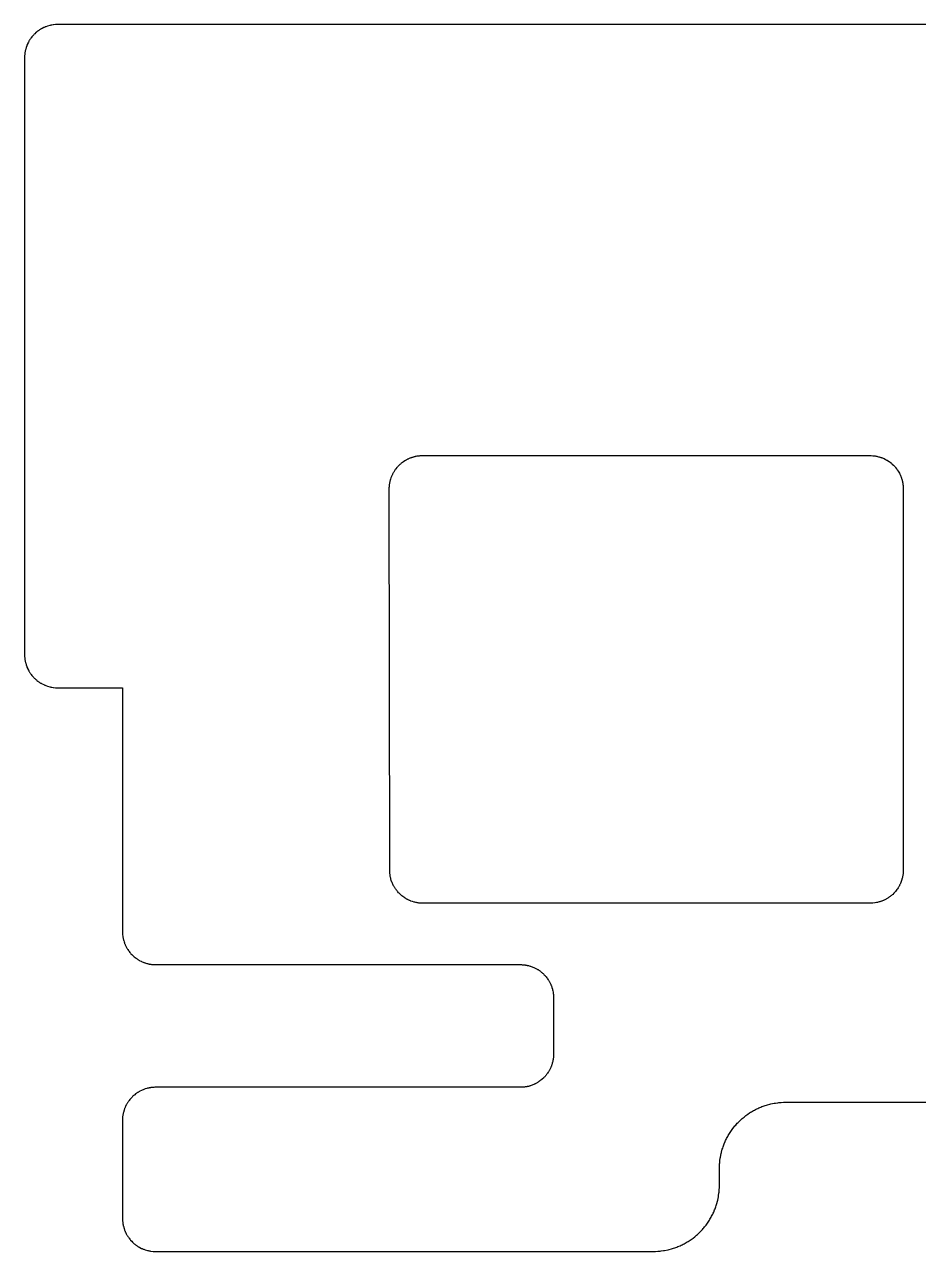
# Model space of a CAD drawing. Header units: metres. Extents: x -3 to 104, y 0 to 37.
# Drawn here: x -2.95 to 24, y 0 to 37 of the extents above; entities that cross this region are included whole.
import ezdxf

# ---------------------------------------------------------------- set-up
doc = ezdxf.new("R2010")
doc.units = ezdxf.units.M

msp = doc.modelspace()

# ---------------------------------------------------------------- linework, layer by layer
for p, q in [((-1.96777, 37), (-1.98535, 36.999)), ((103.018, 37), (-1.96777, 37)), ((-2.71582, 36.6426), (-2.72754, 36.6289)), ((-2.70508, 36.6562), (-2.71582, 36.6426)), ((-2.68164, 36.6816), (-2.70508, 36.6562)), ((-2.66895, 36.6943), (-2.68164, 36.6816)), ((-2.65723, 36.707), (-2.66895, 36.6943)), ((-2.64453, 36.7197), (-2.65723, 36.707)), ((-2.60645, 36.7549), (-2.64453, 36.7197)), ((-2.59277, 36.7656), (-2.60645, 36.7549)), ((-2.5791, 36.7773), (-2.59277, 36.7656)), ((-2.55176, 36.7988), (-2.5791, 36.7773)), ((-2.53809, 36.8086), (-2.55176, 36.7988)), ((-2.52344, 36.8193), (-2.53809, 36.8086)), ((-2.50879, 36.8291), (-2.52344, 36.8193)), ((-2.49512, 36.8389), (-2.50879, 36.8291)), ((-2.47949, 36.8477), (-2.49512, 36.8389)), ((-2.46484, 36.8574), (-2.47949, 36.8477)), ((-2.4502, 36.8662), (-2.46484, 36.8574)), ((-2.43457, 36.875), (-2.4502, 36.8662)), ((-2.41992, 36.8828), (-2.43457, 36.875)), ((-2.37305, 36.9062), (-2.41992, 36.8828)), ((-2.35645, 36.9131), (-2.37305, 36.9062)), ((-2.34082, 36.9209), (-2.35645, 36.9131)), ((-2.32422, 36.9268), (-2.34082, 36.9209)), ((-2.30859, 36.9336), (-2.32422, 36.9268)), ((-2.25879, 36.9512), (-2.30859, 36.9336)), ((-2.19238, 36.9707), (-2.25879, 36.9512)), ((-2.1748, 36.9746), (-2.19238, 36.9707)), ((-2.1582, 36.9785), (-2.1748, 36.9746)), ((-2.14062, 36.9814), (-2.1582, 36.9785)), ((-2.12402, 36.9844), (-2.14062, 36.9814)), ((-2.08887, 36.9902), (-2.12402, 36.9844)), ((-2.07227, 36.9922), (-2.08887, 36.9902)), ((-2.01953, 36.998), (-2.07227, 36.9922)), ((-2.00195, 36.999), (-2.01953, 36.998)), ((-1.98535, 36.999), (-2.00195, 36.999)), ((-2.90137, 36.3086), (-2.91602, 36.2588)), ((-2.88379, 36.3584), (-2.90137, 36.3086)), ((-2.87695, 36.375), (-2.88379, 36.3584)), ((-2.86328, 36.4062), (-2.87695, 36.375)), ((-2.85645, 36.4229), (-2.86328, 36.4062)), ((-2.83301, 36.4697), (-2.85645, 36.4229)), ((-2.82422, 36.4844), (-2.83301, 36.4697)), ((-2.81641, 36.5), (-2.82422, 36.4844)), ((-2.80762, 36.5146), (-2.81641, 36.5)), ((-2.79785, 36.5303), (-2.80762, 36.5146)), ((-2.78906, 36.5449), (-2.79785, 36.5303)), ((-2.7793, 36.5596), (-2.78906, 36.5449)), ((-2.76953, 36.5732), (-2.7793, 36.5596)), ((-2.75879, 36.5879), (-2.76953, 36.5732)), ((-2.74902, 36.6016), (-2.75879, 36.5879)), ((-2.72754, 36.6289), (-2.74902, 36.6016)), ((-2.94824, 36.0527), (-2.9502, 36.0176)), ((-2.9502, 36.0176), (-2.9502, 17.9824)), ((-2.94727, 36.0693), (-2.94824, 36.0527)), ((-2.94629, 36.0869), (-2.94727, 36.0693)), ((-2.94043, 36.1396), (-2.94629, 36.0869)), ((-2.9375, 36.1562), (-2.94043, 36.1396)), ((-2.93457, 36.1738), (-2.9375, 36.1562)), ((-2.93164, 36.1904), (-2.93457, 36.1738)), ((-2.92773, 36.208), (-2.93164, 36.1904)), ((-2.9248, 36.2246), (-2.92773, 36.208)), ((-2.91992, 36.2422), (-2.9248, 36.2246)), ((-2.91602, 36.2588), (-2.91992, 36.2422)), ((8.30469, 23.6709), (8.32812, 23.6963)), ((8.32812, 23.6963), (8.34082, 23.708)), ((8.34082, 23.708), (8.35254, 23.7207)), ((8.35254, 23.7207), (8.36523, 23.7324)), ((8.36523, 23.7324), (8.37891, 23.7441)), ((8.37891, 23.7441), (8.3916, 23.7559)), ((8.3916, 23.7559), (8.40527, 23.7676)), ((8.40527, 23.7676), (8.41797, 23.7783)), ((8.41797, 23.7783), (8.44531, 23.7998)), ((8.44531, 23.7998), (8.45996, 23.8105)), ((8.45996, 23.8105), (8.47363, 23.8203)), ((8.47363, 23.8203), (8.51758, 23.8496)), ((8.51758, 23.8496), (8.53223, 23.8584)), ((8.53223, 23.8584), (8.54785, 23.8672)), ((8.54785, 23.8672), (8.5625, 23.876)), ((8.5625, 23.876), (8.57812, 23.8838)), ((8.57812, 23.8838), (8.59375, 23.8926)), ((8.59375, 23.8926), (8.60938, 23.9004)), ((8.60938, 23.9004), (8.625, 23.9072)), ((8.625, 23.9072), (8.64062, 23.915)), ((8.64062, 23.915), (8.65723, 23.9219)), ((8.65723, 23.9219), (8.67285, 23.9287)), ((8.67285, 23.9287), (8.68945, 23.9346)), ((8.68945, 23.9346), (8.70508, 23.9414)), ((8.70508, 23.9414), (8.72168, 23.9473)), ((8.72168, 23.9473), (8.73828, 23.9521)), ((8.73828, 23.9521), (8.75488, 23.958)), ((8.75488, 23.958), (8.77148, 23.9629)), ((8.77148, 23.9629), (8.78906, 23.9668)), ((8.78906, 23.9668), (8.80566, 23.9717)), ((8.80566, 23.9717), (8.82227, 23.9756)), ((8.82227, 23.9756), (8.83984, 23.9795)), ((8.83984, 23.9795), (8.85645, 23.9834)), ((8.85645, 23.9834), (8.8916, 23.9893)), ((8.8916, 23.9893), (8.9082, 23.9912)), ((8.9082, 23.9912), (8.92578, 23.9941)), ((8.92578, 23.9941), (8.94336, 23.9961)), ((8.94336, 23.9961), (8.95996, 23.9971)), ((8.95996, 23.9971), (8.97754, 23.999)), ((8.97754, 23.999), (9.0127, 24.001)), ((9.0127, 24.001), (22.541, 24.002)), ((22.541, 24.002), (22.5586, 24.001)), ((22.5586, 24.001), (22.5762, 24.001)), ((22.5762, 24.001), (22.6289, 23.998)), ((22.6289, 23.998), (22.6455, 23.9961)), ((22.6455, 23.9961), (22.6807, 23.9922)), ((22.6807, 23.9922), (22.6982, 23.9893)), ((22.6982, 23.9893), (22.7148, 23.9863)), ((22.7148, 23.9863), (22.7324, 23.9834)), ((22.7324, 23.9834), (22.749, 23.9795)), ((22.749, 23.9795), (22.7666, 23.9756)), ((22.7666, 23.9756), (22.7998, 23.9678)), ((22.7998, 23.9678), (22.8174, 23.9629)), ((22.8174, 23.9629), (22.834, 23.958)), ((22.834, 23.958), (22.8506, 23.9521)), ((22.8506, 23.9521), (22.8672, 23.9473)), ((22.8672, 23.9473), (22.8838, 23.9414)), ((22.8838, 23.9414), (22.8994, 23.9346)), ((22.8994, 23.9346), (22.916, 23.9287)), ((22.916, 23.9287), (22.9326, 23.9219)), ((22.9326, 23.9219), (22.9639, 23.9082)), ((22.9639, 23.9082), (23.0107, 23.8848)), ((23.0107, 23.8848), (23.0264, 23.876)), ((23.0264, 23.876), (23.041, 23.8672)), ((23.041, 23.8672), (23.0566, 23.8584)), ((23.0566, 23.8584), (23.0713, 23.8496)), ((23.0713, 23.8496), (23.1152, 23.8203)), ((23.1152, 23.8203), (23.1289, 23.8105)), ((23.1289, 23.8105), (23.1436, 23.7998)), ((23.1436, 23.7998), (23.1846, 23.7676)), ((23.1846, 23.7676), (23.1973, 23.7559)), ((23.1973, 23.7559), (23.2109, 23.7441)), ((23.2109, 23.7441), (23.249, 23.709)), ((23.249, 23.709), (23.2842, 23.6709)), ((8.09082, 23.2939), (8.10254, 23.3271)), ((8.10254, 23.3271), (8.10742, 23.3438)), ((8.10742, 23.3438), (8.11426, 23.3594)), ((8.11426, 23.3594), (8.12012, 23.376)), ((8.12012, 23.376), (8.12695, 23.3916)), ((8.12695, 23.3916), (8.13379, 23.4082)), ((8.13379, 23.4082), (8.1416, 23.4238)), ((8.1416, 23.4238), (8.14844, 23.4395)), ((8.14844, 23.4395), (8.15625, 23.4551)), ((8.15625, 23.4551), (8.16504, 23.4707)), ((8.16504, 23.4707), (8.17285, 23.4863)), ((8.17285, 23.4863), (8.18164, 23.501)), ((8.18164, 23.501), (8.19043, 23.5166)), ((8.19043, 23.5166), (8.19922, 23.5312)), ((8.19922, 23.5312), (8.22852, 23.5752)), ((8.22852, 23.5752), (8.23828, 23.5889)), ((8.23828, 23.5889), (8.24902, 23.6035)), ((8.24902, 23.6035), (8.28125, 23.6445)), ((8.28125, 23.6445), (8.29297, 23.6572)), ((8.29297, 23.6572), (8.30469, 23.6709)), ((23.2842, 23.6709), (23.2959, 23.6572)), ((23.2959, 23.6572), (23.3076, 23.6445)), ((23.3076, 23.6445), (23.3398, 23.6035)), ((23.3398, 23.6035), (23.3506, 23.5889)), ((23.3506, 23.5889), (23.3604, 23.5752)), ((23.3604, 23.5752), (23.3896, 23.5312)), ((23.3896, 23.5312), (23.4072, 23.502)), ((23.4072, 23.502), (23.4248, 23.4707)), ((23.4248, 23.4707), (23.4404, 23.4395)), ((23.4404, 23.4395), (23.4473, 23.4238)), ((23.4473, 23.4238), (23.4551, 23.4082)), ((23.4551, 23.4082), (23.4619, 23.3926)), ((23.4619, 23.3926), (23.4688, 23.376)), ((23.4688, 23.376), (23.4746, 23.3594)), ((23.4746, 23.3594), (23.4814, 23.3438)), ((23.4814, 23.3438), (23.4873, 23.3271)), ((23.4873, 23.3271), (23.4922, 23.3105)), ((23.4922, 23.3105), (23.498, 23.2939)), ((8.04785, 23.0361), (8.0498, 23.0713)), ((8.04785, 23.001), (8.04785, 23.0361)), ((8.05859, 11.4824), (8.04785, 23.001)), ((8.0498, 23.0713), (8.05176, 23.0889)), ((8.05176, 23.0889), (8.05273, 23.1055)), ((8.05273, 23.1055), (8.05469, 23.123)), ((8.05469, 23.123), (8.05762, 23.1406)), ((8.05762, 23.1406), (8.05957, 23.1582)), ((8.05957, 23.1582), (8.0625, 23.1748)), ((8.0625, 23.1748), (8.06641, 23.1924)), ((8.06641, 23.1924), (8.06934, 23.209)), ((8.06934, 23.209), (8.07324, 23.2266)), ((8.07324, 23.2266), (8.07715, 23.2432)), ((8.07715, 23.2432), (8.08203, 23.2598)), ((8.08203, 23.2598), (8.08594, 23.2773)), ((8.08594, 23.2773), (8.09082, 23.2939)), ((23.498, 23.2939), (23.5078, 23.2607)), ((23.5078, 23.2607), (23.5117, 23.2432)), ((23.5117, 23.2432), (23.5156, 23.2266)), ((23.5156, 23.2266), (23.5195, 23.209)), ((23.5195, 23.209), (23.5234, 23.1924)), ((23.5234, 23.1924), (23.5264, 23.1748)), ((23.5264, 23.1748), (23.5293, 23.1582)), ((23.5293, 23.1582), (23.5312, 23.1406)), ((23.5312, 23.1406), (23.5342, 23.123)), ((23.5342, 23.123), (23.5361, 23.1064)), ((23.5361, 23.1064), (23.5381, 23.0889)), ((23.5381, 23.0889), (23.541, 23.0361)), ((23.541, 23.0361), (23.542, 11.4648)), ((-2.9502, 17.9824), (-2.94824, 17.9473)), ((-2.94824, 17.9473), (-2.94727, 17.9307)), ((-2.94727, 17.9307), (-2.94629, 17.9131)), ((-2.94629, 17.9131), (-2.94043, 17.8604)), ((-2.94043, 17.8604), (-2.9375, 17.8438)), ((-2.9375, 17.8438), (-2.93457, 17.8262)), ((-2.93457, 17.8262), (-2.93164, 17.8096)), ((-2.93164, 17.8096), (-2.92773, 17.792)), ((-2.92773, 17.792), (-2.9248, 17.7754)), ((-2.9248, 17.7754), (-2.91992, 17.7578)), ((-2.91992, 17.7578), (-2.91602, 17.7412)), ((-2.91602, 17.7412), (-2.90137, 17.6914)), ((-2.90137, 17.6914), (-2.88379, 17.6416)), ((-2.88379, 17.6416), (-2.87695, 17.625)), ((-2.87695, 17.625), (-2.86328, 17.5938)), ((-2.86328, 17.5938), (-2.85645, 17.5771)), ((-2.85645, 17.5771), (-2.83301, 17.5303)), ((-2.83301, 17.5303), (-2.82422, 17.5156)), ((-2.82422, 17.5156), (-2.81641, 17.5)), ((-2.81641, 17.5), (-2.80762, 17.4854)), ((-2.80762, 17.4854), (-2.79785, 17.4697)), ((-2.79785, 17.4697), (-2.78906, 17.4551)), ((-2.78906, 17.4551), (-2.7793, 17.4404)), ((-2.7793, 17.4404), (-2.76953, 17.4268)), ((-2.76953, 17.4268), (-2.75879, 17.4121)), ((-2.75879, 17.4121), (-2.74902, 17.3984)), ((-2.74902, 17.3984), (-2.72754, 17.3711)), ((-2.72754, 17.3711), (-2.71582, 17.3574)), ((-2.71582, 17.3574), (-2.70508, 17.3438)), ((-2.70508, 17.3438), (-2.68164, 17.3184)), ((-2.68164, 17.3184), (-2.66895, 17.3057)), ((-2.66895, 17.3057), (-2.65723, 17.293)), ((-2.65723, 17.293), (-2.64453, 17.2803)), ((-2.64453, 17.2803), (-2.60645, 17.2451)), ((-2.60645, 17.2451), (-2.59277, 17.2344)), ((-2.59277, 17.2344), (-2.5791, 17.2227)), ((-2.5791, 17.2227), (-2.55176, 17.2012)), ((-2.55176, 17.2012), (-2.53809, 17.1914)), ((-2.53809, 17.1914), (-2.52344, 17.1807)), ((-2.52344, 17.1807), (-2.50879, 17.1709)), ((-2.50879, 17.1709), (-2.49512, 17.1611)), ((-2.49512, 17.1611), (-2.47949, 17.1523)), ((-2.47949, 17.1523), (-2.46484, 17.1426)), ((-2.46484, 17.1426), (-2.4502, 17.1338)), ((-2.4502, 17.1338), (-2.43457, 17.125)), ((-2.43457, 17.125), (-2.41992, 17.1172)), ((-2.41992, 17.1172), (-2.37305, 17.0938)), ((-2.37305, 17.0938), (-2.35645, 17.0869)), ((-2.35645, 17.0869), (-2.34082, 17.0791)), ((-2.34082, 17.0791), (-2.32422, 17.0732)), ((-2.32422, 17.0732), (-2.30859, 17.0664)), ((-2.30859, 17.0664), (-2.25879, 17.0488)), ((-2.25879, 17.0488), (-2.19238, 17.0293)), ((-2.19238, 17.0293), (-2.1748, 17.0254)), ((-2.1748, 17.0254), (-2.1582, 17.0215)), ((-2.1582, 17.0215), (-2.14062, 17.0186)), ((-2.14062, 17.0186), (-2.12402, 17.0156)), ((-2.12402, 17.0156), (-2.08887, 17.0098)), ((-2.08887, 17.0098), (-2.07227, 17.0078)), ((-2.07227, 17.0078), (-2.01953, 17.002)), ((-2.01953, 17.002), (-2.00195, 17.001)), ((-2.00195, 17.001), (-1.98535, 17.001)), ((-1.98535, 17.001), (-1.96777, 17)), ((-1.96777, 17), (0, 17)), ((0, 17), (0, 9.63281)), ((8.06055, 11.4473), (8.05859, 11.4824)), ((8.06152, 11.4307), (8.06055, 11.4473)), ((8.0625, 11.4131), (8.06152, 11.4307)), ((8.06836, 11.3604), (8.0625, 11.4131)), ((8.07129, 11.3438), (8.06836, 11.3604)), ((8.07422, 11.3262), (8.07129, 11.3438)), ((8.07715, 11.3096), (8.07422, 11.3262)), ((8.08105, 11.292), (8.07715, 11.3096)), ((8.08496, 11.2754), (8.08105, 11.292)), ((8.08887, 11.2578), (8.08496, 11.2754)), ((8.09277, 11.2412), (8.08887, 11.2578)), ((8.10742, 11.1914), (8.09277, 11.2412)), ((8.125, 11.1416), (8.10742, 11.1914)), ((8.13184, 11.125), (8.125, 11.1416)), ((8.14551, 11.0938), (8.13184, 11.125)), ((23.4697, 11.125), (23.4561, 11.0938)), ((23.4932, 11.1914), (23.4697, 11.125)), ((23.5127, 11.2578), (23.4932, 11.1914)), ((23.5166, 11.2754), (23.5127, 11.2578)), ((23.5205, 11.292), (23.5166, 11.2754)), ((23.5234, 11.3096), (23.5205, 11.292)), ((23.5273, 11.3262), (23.5234, 11.3096)), ((23.5303, 11.3438), (23.5273, 11.3262)), ((23.5322, 11.3604), (23.5303, 11.3438)), ((23.5352, 11.3779), (23.5322, 11.3604)), ((23.5371, 11.3955), (23.5352, 11.3779)), ((23.5381, 11.4131), (23.5371, 11.3955)), ((23.54, 11.4307), (23.5381, 11.4131)), ((23.541, 11.4473), (23.54, 11.4307)), ((23.542, 11.4648), (23.541, 11.4473)), ((8.15234, 11.0771), (8.14551, 11.0938)), ((8.17578, 11.0303), (8.15234, 11.0771)), ((8.18457, 11.0156), (8.17578, 11.0303)), ((8.19238, 11), (8.18457, 11.0156)), ((8.20215, 10.9854), (8.19238, 11)), ((8.21094, 10.9697), (8.20215, 10.9854)), ((8.21973, 10.9551), (8.21094, 10.9697)), ((8.22949, 10.9404), (8.21973, 10.9551)), ((8.23926, 10.9268), (8.22949, 10.9404)), ((8.25, 10.9121), (8.23926, 10.9268)), ((8.25977, 10.8984), (8.25, 10.9121)), ((8.28125, 10.8711), (8.25977, 10.8984)), ((8.29297, 10.8574), (8.28125, 10.8711)), ((8.30371, 10.8438), (8.29297, 10.8574)), ((8.32715, 10.8184), (8.30371, 10.8438)), ((8.33984, 10.8057), (8.32715, 10.8184)), ((8.35156, 10.793), (8.33984, 10.8057)), ((8.36426, 10.7803), (8.35156, 10.793)), ((8.40234, 10.7451), (8.36426, 10.7803)), ((8.41602, 10.7344), (8.40234, 10.7451)), ((8.42969, 10.7227), (8.41602, 10.7344)), ((23.1846, 10.7344), (23.1719, 10.7227)), ((23.1982, 10.7451), (23.1846, 10.7344)), ((23.2109, 10.7568), (23.1982, 10.7451)), ((23.2246, 10.7686), (23.2109, 10.7568)), ((23.2617, 10.8057), (23.2246, 10.7686)), ((23.2969, 10.8438), (23.2617, 10.8057)), ((23.3086, 10.8574), (23.2969, 10.8438)), ((23.3516, 10.9121), (23.3086, 10.8574)), ((23.3613, 10.9268), (23.3516, 10.9121)), ((23.3711, 10.9404), (23.3613, 10.9268)), ((23.3906, 10.9697), (23.3711, 10.9404)), ((23.3994, 10.9854), (23.3906, 10.9697)), ((23.4082, 11), (23.3994, 10.9854)), ((23.417, 11.0156), (23.4082, 11)), ((23.4248, 11.0303), (23.417, 11.0156)), ((23.4336, 11.0459), (23.4248, 11.0303)), ((23.4414, 11.0615), (23.4336, 11.0459)), ((23.4482, 11.0771), (23.4414, 11.0615)), ((23.4561, 11.0938), (23.4482, 11.0771)), ((8.45703, 10.7012), (8.42969, 10.7227)), ((8.4707, 10.6914), (8.45703, 10.7012)), ((8.48535, 10.6807), (8.4707, 10.6914)), ((8.51465, 10.6611), (8.48535, 10.6807)), ((8.5293, 10.6523), (8.51465, 10.6611)), ((8.54395, 10.6426), (8.5293, 10.6523)), ((8.55859, 10.6338), (8.54395, 10.6426)), ((8.57422, 10.625), (8.55859, 10.6338)), ((8.58984, 10.6172), (8.57422, 10.625)), ((8.60449, 10.6094), (8.58984, 10.6172)), ((8.62012, 10.6016), (8.60449, 10.6094)), ((8.63672, 10.5938), (8.62012, 10.6016)), ((8.65234, 10.5869), (8.63672, 10.5938)), ((8.66797, 10.5791), (8.65234, 10.5869)), ((8.68457, 10.5732), (8.66797, 10.5791)), ((8.7002, 10.5664), (8.68457, 10.5732)), ((8.75, 10.5488), (8.7002, 10.5664)), ((8.7998, 10.5342), (8.75, 10.5488)), ((8.81738, 10.5293), (8.7998, 10.5342)), ((8.85059, 10.5215), (8.81738, 10.5293)), ((8.86816, 10.5186), (8.85059, 10.5215)), ((8.88477, 10.5156), (8.86816, 10.5186)), ((8.91992, 10.5098), (8.88477, 10.5156)), ((8.93652, 10.5078), (8.91992, 10.5098)), ((8.98926, 10.502), (8.93652, 10.5078)), ((9.00684, 10.501), (8.98926, 10.502)), ((9.02441, 10.501), (9.00684, 10.501)), ((9.04102, 10.5), (9.02441, 10.501)), ((22.5596, 10.5), (9.04102, 10.5)), ((22.5771, 10.501), (22.5596, 10.5)), ((22.5947, 10.501), (22.5771, 10.501)), ((22.6123, 10.502), (22.5947, 10.501)), ((22.6289, 10.5039), (22.6123, 10.502)), ((22.6816, 10.5098), (22.6289, 10.5039)), ((22.6982, 10.5127), (22.6816, 10.5098)), ((22.7334, 10.5186), (22.6982, 10.5127)), ((22.75, 10.5215), (22.7334, 10.5186)), ((22.7666, 10.5254), (22.75, 10.5215)), ((22.7842, 10.5293), (22.7666, 10.5254)), ((22.8174, 10.5391), (22.7842, 10.5293)), ((22.835, 10.5439), (22.8174, 10.5391)), ((22.8516, 10.5488), (22.835, 10.5439)), ((22.8682, 10.5547), (22.8516, 10.5488)), ((22.8838, 10.5605), (22.8682, 10.5547)), ((22.9004, 10.5664), (22.8838, 10.5605)), ((22.917, 10.5732), (22.9004, 10.5664)), ((22.9326, 10.5791), (22.917, 10.5732)), ((22.9492, 10.5869), (22.9326, 10.5791)), ((22.9648, 10.5938), (22.9492, 10.5869)), ((23.0273, 10.625), (22.9648, 10.5938)), ((23.042, 10.6338), (23.0273, 10.625)), ((23.0576, 10.6426), (23.042, 10.6338)), ((23.0723, 10.6523), (23.0576, 10.6426)), ((23.0869, 10.6611), (23.0723, 10.6523)), ((23.1016, 10.6709), (23.0869, 10.6611)), ((23.1152, 10.6807), (23.1016, 10.6709)), ((23.1299, 10.6914), (23.1152, 10.6807)), ((23.1436, 10.7012), (23.1299, 10.6914)), ((23.1582, 10.7119), (23.1436, 10.7012)), ((23.1719, 10.7227), (23.1582, 10.7119)), ((0, 9.63281), (0.000977, 9.61523)), ((0.000977, 9.61523), (0.000977, 9.59766)), ((0.000977, 9.59766), (0.001953, 9.58008)), ((0.001953, 9.58008), (0.003906, 9.5625)), ((0.003906, 9.5625), (0.005859, 9.5459)), ((0.005859, 9.5459), (0.009766, 9.51074)), ((0.009766, 9.51074), (0.012695, 9.49316)), ((0.012695, 9.49316), (0.015625, 9.47656)), ((0.015625, 9.47656), (0.018555, 9.45898)), ((0.018555, 9.45898), (0.021484, 9.44238)), ((0.021484, 9.44238), (0.025391, 9.4248)), ((0.025391, 9.4248), (0.029297, 9.4082)), ((0.029297, 9.4082), (0.03418, 9.3916)), ((0.03418, 9.3916), (0.039062, 9.37402)), ((0.039062, 9.37402), (0.048828, 9.34082)), ((0.048828, 9.34082), (0.060547, 9.30762)), ((0.060547, 9.30762), (0.066406, 9.29199)), ((0.066406, 9.29199), (0.073242, 9.27539)), ((0.073242, 9.27539), (0.079102, 9.25879)), ((0.079102, 9.25879), (0.086914, 9.24316)), ((0.086914, 9.24316), (0.09375, 9.22754)), ((0.09375, 9.22754), (0.125, 9.16504)), ((0.125, 9.16504), (0.133789, 9.15039)), ((0.133789, 9.15039), (0.142578, 9.13477)), ((0.142578, 9.13477), (0.152344, 9.12012)), ((0.152344, 9.12012), (0.161133, 9.10547)), ((0.161133, 9.10547), (0.180664, 9.07617)), ((0.180664, 9.07617), (0.191406, 9.0625)), ((0.191406, 9.0625), (0.201172, 9.04785)), ((0.201172, 9.04785), (0.222656, 9.02051)), ((0.222656, 9.02051), (0.234375, 9.00684)), ((0.234375, 9.00684), (0.245117, 8.99414)), ((0.245117, 8.99414), (0.256836, 8.98047)), ((0.256836, 8.98047), (0.280273, 8.95508)), ((0.280273, 8.95508), (0.292969, 8.94336)), ((0.292969, 8.94336), (0.305664, 8.93066)), ((0.305664, 8.93066), (0.34375, 8.89551)), ((0.34375, 8.89551), (0.357422, 8.88379)), ((0.357422, 8.88379), (0.412109, 8.84082)), ((0.412109, 8.84082), (0.426758, 8.83105)), ((0.426758, 8.83105), (0.44043, 8.82129)), ((0.44043, 8.82129), (0.469727, 8.80176)), ((0.469727, 8.80176), (0.485352, 8.79297)), ((0.485352, 8.79297), (0.5, 8.78418)), ((0.5, 8.78418), (0.515625, 8.77539)), ((0.515625, 8.77539), (0.530273, 8.7666)), ((0.530273, 8.7666), (0.561523, 8.75098)), ((0.561523, 8.75098), (0.577148, 8.74414)), ((0.577148, 8.74414), (0.59375, 8.73633)), ((0.59375, 8.73633), (0.625, 8.72266)), ((0.625, 8.72266), (0.641602, 8.7168)), ((0.641602, 8.7168), (0.658203, 8.70996)), ((0.658203, 8.70996), (0.674805, 8.7041)), ((0.674805, 8.7041), (0.691406, 8.69922)), ((0.691406, 8.69922), (0.708008, 8.69336)), ((0.708008, 8.69336), (0.741211, 8.68359)), ((0.741211, 8.68359), (0.757812, 8.67969)), ((0.757812, 8.67969), (0.775391, 8.67578)), ((0.775391, 8.67578), (0.791992, 8.67188)), ((0.791992, 8.67188), (0.80957, 8.66797)), ((0.80957, 8.66797), (0.826172, 8.66504)), ((0.826172, 8.66504), (0.84375, 8.66211)), ((0.84375, 8.66211), (0.860352, 8.66016)), ((0.860352, 8.66016), (0.87793, 8.65723)), ((0.87793, 8.65723), (0.913086, 8.65332)), ((0.913086, 8.65332), (0.930664, 8.65234)), ((0.930664, 8.65234), (0.947266, 8.65137)), ((0.947266, 8.65137), (0.964844, 8.65039)), ((0.964844, 8.65039), (12, 8.65039)), ((12, 8.65039), (12.0176, 8.64941)), ((12.0176, 8.64941), (12.0352, 8.64941)), ((12.0352, 8.64941), (12.0527, 8.64844)), ((12.0527, 8.64844), (12.0693, 8.64746)), ((12.0693, 8.64746), (12.0869, 8.64648)), ((12.0869, 8.64648), (12.1396, 8.64062)), ((12.1396, 8.64062), (12.1562, 8.6377)), ((12.1562, 8.6377), (12.1738, 8.63477)), ((12.1738, 8.63477), (12.1904, 8.63184)), ((12.1904, 8.63184), (12.208, 8.62793)), ((12.208, 8.62793), (12.2246, 8.62402)), ((12.2246, 8.62402), (12.2422, 8.62012)), ((12.2422, 8.62012), (12.2588, 8.61621)), ((12.2588, 8.61621), (12.292, 8.60645)), ((12.292, 8.60645), (12.3086, 8.60059)), ((12.3086, 8.60059), (12.3252, 8.5957)), ((12.3252, 8.5957), (12.3584, 8.58398)), ((12.3584, 8.58398), (12.375, 8.57715)), ((12.375, 8.57715), (12.4062, 8.56348)), ((12.4062, 8.56348), (12.4229, 8.55664)), ((12.4229, 8.55664), (12.4697, 8.5332)), ((12.4697, 8.5332), (12.4844, 8.52441)), ((12.4844, 8.52441), (12.5, 8.51562)), ((12.5, 8.51562), (12.5146, 8.50684)), ((12.5146, 8.50684), (12.5303, 8.49805)), ((12.5303, 8.49805), (12.5449, 8.48828)), ((12.5449, 8.48828), (12.5596, 8.47949)), ((12.5596, 8.47949), (12.5732, 8.46875)), ((12.5732, 8.46875), (12.5879, 8.45898)), ((12.5879, 8.45898), (12.6016, 8.44824)), ((12.6016, 8.44824), (12.6152, 8.43848)), ((12.6152, 8.43848), (12.6289, 8.42676)), ((12.6289, 8.42676), (12.6426, 8.41602)), ((12.6426, 8.41602), (12.6562, 8.4043)), ((12.6562, 8.4043), (12.6689, 8.39355)), ((12.6689, 8.39355), (12.6816, 8.38184)), ((12.6816, 8.38184), (12.6943, 8.36914)), ((12.6943, 8.36914), (12.707, 8.35742)), ((12.707, 8.35742), (12.7197, 8.34473)), ((12.7197, 8.34473), (12.7432, 8.31934)), ((12.7432, 8.31934), (12.7549, 8.30566)), ((12.7549, 8.30566), (12.7656, 8.29297)), ((12.7656, 8.29297), (12.7773, 8.2793)), ((12.7773, 8.2793), (12.7988, 8.25195)), ((12.7988, 8.25195), (12.8086, 8.2373)), ((12.8086, 8.2373), (12.8193, 8.22363)), ((12.8193, 8.22363), (12.8389, 8.19434)), ((12.8389, 8.19434), (12.8477, 8.17969)), ((12.8477, 8.17969), (12.8574, 8.16504)), ((12.8574, 8.16504), (12.8662, 8.15039)), ((12.8662, 8.15039), (12.875, 8.13477)), ((12.875, 8.13477), (12.9062, 8.07227)), ((12.9062, 8.07227), (12.9131, 8.05664)), ((12.9131, 8.05664), (12.9209, 8.04102)), ((12.9209, 8.04102), (12.9268, 8.02441)), ((12.9268, 8.02441), (12.9336, 8.00879)), ((12.9336, 8.00879), (12.9512, 7.95898)), ((12.9512, 7.95898), (12.9658, 7.90918)), ((12.9658, 7.90918), (12.9707, 7.8916)), ((12.9707, 7.8916), (12.9785, 7.8584)), ((12.9785, 7.8584), (12.9844, 7.82324)), ((12.9844, 7.82324), (12.9873, 7.80664)), ((12.9873, 7.80664), (12.9902, 7.78906)), ((12.9902, 7.78906), (12.9922, 7.77148)), ((12.9922, 7.77148), (12.9941, 7.75488)), ((12.9941, 7.75488), (12.998, 7.71973)), ((12.998, 7.71973), (12.999, 7.70215)), ((12.999, 7.70215), (12.999, 7.68457)), ((12.999, 7.68457), (13, 7.66699)), ((13, 7.66699), (13, 5.93262)), ((13, 5.93262), (12.999, 5.91504)), ((12.9209, 5.55957), (12.9131, 5.54297)), ((12.9268, 5.5752), (12.9209, 5.55957)), ((12.9336, 5.5918), (12.9268, 5.5752)), ((12.9395, 5.6084), (12.9336, 5.5918)), ((12.9453, 5.62402), (12.9395, 5.6084)), ((12.9512, 5.64062), (12.9453, 5.62402)), ((12.9561, 5.65723), (12.9512, 5.64062)), ((12.9609, 5.6748), (12.9561, 5.65723)), ((12.9707, 5.70801), (12.9609, 5.6748)), ((12.9746, 5.72461), (12.9707, 5.70801)), ((12.9785, 5.74219), (12.9746, 5.72461)), ((12.9814, 5.75879), (12.9785, 5.74219)), ((12.9873, 5.79395), (12.9814, 5.75879)), ((12.9902, 5.81055), (12.9873, 5.79395)), ((12.9961, 5.86328), (12.9902, 5.81055)), ((12.998, 5.87988), (12.9961, 5.86328)), ((12.999, 5.89746), (12.998, 5.87988)), ((12.999, 5.91504), (12.999, 5.89746)), ((12.6426, 5.18359), (12.5879, 5.14062)), ((12.6562, 5.19531), (12.6426, 5.18359)), ((12.6943, 5.23047), (12.6562, 5.19531)), ((12.707, 5.24316), (12.6943, 5.23047)), ((12.7197, 5.25488), (12.707, 5.24316)), ((12.7314, 5.26758), (12.7197, 5.25488)), ((12.7432, 5.28125), (12.7314, 5.26758)), ((12.7549, 5.29395), (12.7432, 5.28125)), ((12.7656, 5.30762), (12.7549, 5.29395)), ((12.7773, 5.32031), (12.7656, 5.30762)), ((12.7881, 5.33398), (12.7773, 5.32031)), ((12.7988, 5.34863), (12.7881, 5.33398)), ((12.8086, 5.3623), (12.7988, 5.34863)), ((12.8193, 5.37598), (12.8086, 5.3623)), ((12.8389, 5.40527), (12.8193, 5.37598)), ((12.8477, 5.41992), (12.8389, 5.40527)), ((12.8574, 5.43457), (12.8477, 5.41992)), ((12.8662, 5.4502), (12.8574, 5.43457)), ((12.875, 5.46484), (12.8662, 5.4502)), ((12.9062, 5.52734), (12.875, 5.46484)), ((12.9131, 5.54297), (12.9062, 5.52734)), ((0.5, 4.81641), (0.485352, 4.80762)), ((0.515625, 4.82422), (0.5, 4.81641)), ((0.530273, 4.83301), (0.515625, 4.82422)), ((0.577148, 4.85645), (0.530273, 4.83301)), ((0.59375, 4.86328), (0.577148, 4.85645)), ((0.625, 4.87695), (0.59375, 4.86328)), ((0.641602, 4.88379), (0.625, 4.87695)), ((0.691406, 4.90137), (0.641602, 4.88379)), ((0.741211, 4.91602), (0.691406, 4.90137)), ((0.757812, 4.91992), (0.741211, 4.91602)), ((0.775391, 4.9248), (0.757812, 4.91992)), ((0.791992, 4.92773), (0.775391, 4.9248)), ((0.80957, 4.93164), (0.791992, 4.92773)), ((0.826172, 4.93457), (0.80957, 4.93164)), ((0.84375, 4.9375), (0.826172, 4.93457)), ((0.860352, 4.94043), (0.84375, 4.9375)), ((0.913086, 4.94629), (0.860352, 4.94043)), ((0.930664, 4.94727), (0.913086, 4.94629)), ((0.947266, 4.94824), (0.930664, 4.94727)), ((0.982422, 4.9502), (0.947266, 4.94824)), ((12.0352, 4.9502), (0.982422, 4.9502)), ((12.0527, 4.95117), (12.0352, 4.9502)), ((12.0693, 4.95215), (12.0527, 4.95117)), ((12.0869, 4.9541), (12.0693, 4.95215)), ((12.1045, 4.95508), (12.0869, 4.9541)), ((12.1221, 4.95703), (12.1045, 4.95508)), ((12.1396, 4.95996), (12.1221, 4.95703)), ((12.1562, 4.96191), (12.1396, 4.95996)), ((12.1738, 4.96484), (12.1562, 4.96191)), ((12.1904, 4.96875), (12.1738, 4.96484)), ((12.208, 4.97168), (12.1904, 4.96875)), ((12.2246, 4.97559), (12.208, 4.97168)), ((12.2422, 4.97949), (12.2246, 4.97559)), ((12.2588, 4.98438), (12.2422, 4.97949)), ((12.2754, 4.98828), (12.2588, 4.98438)), ((12.292, 4.99414), (12.2754, 4.98828)), ((12.3086, 4.99902), (12.292, 4.99414)), ((12.375, 5.02246), (12.3086, 4.99902)), ((12.4062, 5.03613), (12.375, 5.02246)), ((12.4229, 5.04395), (12.4062, 5.03613)), ((12.4385, 5.05078), (12.4229, 5.04395)), ((12.4541, 5.05859), (12.4385, 5.05078)), ((12.4697, 5.06738), (12.4541, 5.05859)), ((12.4844, 5.0752), (12.4697, 5.06738)), ((12.5, 5.08398), (12.4844, 5.0752)), ((12.5146, 5.09277), (12.5, 5.08398)), ((12.5303, 5.10156), (12.5146, 5.09277)), ((12.5596, 5.12109), (12.5303, 5.10156)), ((12.5732, 5.13086), (12.5596, 5.12109)), ((12.5879, 5.14062), (12.5732, 5.13086)), ((0.133789, 4.4502), (0.125, 4.43457)), ((0.142578, 4.46484), (0.133789, 4.4502)), ((0.152344, 4.47949), (0.142578, 4.46484)), ((0.161133, 4.49512), (0.152344, 4.47949)), ((0.170898, 4.50879), (0.161133, 4.49512)), ((0.180664, 4.52344), (0.170898, 4.50879)), ((0.191406, 4.53809), (0.180664, 4.52344)), ((0.201172, 4.55176), (0.191406, 4.53809)), ((0.222656, 4.5791), (0.201172, 4.55176)), ((0.234375, 4.59277), (0.222656, 4.5791)), ((0.245117, 4.60645), (0.234375, 4.59277)), ((0.280273, 4.64453), (0.245117, 4.60645)), ((0.292969, 4.65723), (0.280273, 4.64453)), ((0.305664, 4.66895), (0.292969, 4.65723)), ((0.318359, 4.68164), (0.305664, 4.66895)), ((0.34375, 4.70508), (0.318359, 4.68164)), ((0.357422, 4.71582), (0.34375, 4.70508)), ((0.371094, 4.72754), (0.357422, 4.71582)), ((0.398438, 4.74902), (0.371094, 4.72754)), ((0.412109, 4.75879), (0.398438, 4.74902)), ((0.426758, 4.76953), (0.412109, 4.75879)), ((0.44043, 4.7793), (0.426758, 4.76953)), ((0.455078, 4.78906), (0.44043, 4.7793)), ((0.469727, 4.79785), (0.455078, 4.78906)), ((0.485352, 4.80762), (0.469727, 4.79785)), ((19.4482, 4.42285), (19.5166, 4.44043)), ((19.5166, 4.44043), (19.5498, 4.44922)), ((19.5498, 4.44922), (19.6523, 4.46973)), ((19.6523, 4.46973), (19.6875, 4.47559)), ((19.6875, 4.47559), (19.7559, 4.48535)), ((19.7559, 4.48535), (19.791, 4.48926)), ((19.791, 4.48926), (19.8262, 4.49219)), ((19.8262, 4.49219), (19.8604, 4.49512)), ((19.8604, 4.49512), (19.9307, 4.49902)), ((19.9307, 4.49902), (19.9648, 4.5)), ((19.9648, 4.5), (80.0352, 4.5)), ((0.007812, 4.07227), (0.001953, 4.01953)), ((0.009766, 4.08887), (0.007812, 4.07227)), ((0.015625, 4.12402), (0.009766, 4.08887)), ((0.018555, 4.14062), (0.015625, 4.12402)), ((0.021484, 4.1582), (0.018555, 4.14062)), ((0.025391, 4.1748), (0.021484, 4.1582)), ((0.029297, 4.19238), (0.025391, 4.1748)), ((0.048828, 4.25879), (0.029297, 4.19238)), ((0.066406, 4.30859), (0.048828, 4.25879)), ((0.073242, 4.32422), (0.066406, 4.30859)), ((0.079102, 4.34082), (0.073242, 4.32422)), ((0.086914, 4.35645), (0.079102, 4.34082)), ((0.09375, 4.37305), (0.086914, 4.35645)), ((0.117188, 4.41992), (0.09375, 4.37305)), ((0.125, 4.43457), (0.117188, 4.41992)), ((18.7412, 4.05469), (18.7959, 4.09766)), ((18.7959, 4.09766), (18.8525, 4.13867)), ((18.8525, 4.13867), (18.9111, 4.17773)), ((18.9111, 4.17773), (18.9404, 4.19629)), ((18.9404, 4.19629), (18.9697, 4.21387)), ((18.9697, 4.21387), (19, 4.23242)), ((19, 4.23242), (19.0303, 4.24902)), ((19.0303, 4.24902), (19.0615, 4.26562)), ((19.0615, 4.26562), (19.0918, 4.28223)), ((19.0918, 4.28223), (19.123, 4.29785)), ((19.123, 4.29785), (19.1543, 4.3125)), ((19.1543, 4.3125), (19.1865, 4.32715)), ((19.1865, 4.32715), (19.251, 4.35449)), ((19.251, 4.35449), (19.2832, 4.36719)), ((19.2832, 4.36719), (19.3164, 4.37891)), ((19.3164, 4.37891), (19.3486, 4.39062)), ((19.3486, 4.39062), (19.3818, 4.40234)), ((19.3818, 4.40234), (19.415, 4.41309)), ((19.415, 4.41309), (19.4482, 4.42285)), ((0.000977, 3.98535), (0, 3.96777)), ((0, 3.96777), (0, 0.982422)), ((0.001953, 4.01953), (0.000977, 4.00195)), ((0.000977, 4.00195), (0.000977, 3.98535)), ((18.3613, 3.64746), (18.4023, 3.7041)), ((18.4023, 3.7041), (18.4453, 3.75879)), ((18.4453, 3.75879), (18.4678, 3.78516)), ((18.4678, 3.78516), (18.4902, 3.8125)), ((18.4902, 3.8125), (18.5137, 3.83789)), ((18.5137, 3.83789), (18.5371, 3.86426)), ((18.5371, 3.86426), (18.5615, 3.88965)), ((18.5615, 3.88965), (18.6104, 3.93848)), ((18.6104, 3.93848), (18.6357, 3.96289)), ((18.6357, 3.96289), (18.6621, 3.98633)), ((18.6621, 3.98633), (18.6875, 4.00977)), ((18.6875, 4.00977), (18.7148, 4.03223)), ((18.7148, 4.03223), (18.7412, 4.05469)), ((18.1729, 3.31348), (18.1875, 3.3457)), ((18.1875, 3.3457), (18.2021, 3.37695)), ((18.2021, 3.37695), (18.2178, 3.4082)), ((18.2178, 3.4082), (18.2344, 3.43848)), ((18.2344, 3.43848), (18.251, 3.46973)), ((18.251, 3.46973), (18.2676, 3.5)), ((18.2676, 3.5), (18.2861, 3.53027)), ((18.2861, 3.53027), (18.3037, 3.55957)), ((18.3037, 3.55957), (18.3223, 3.58887)), ((18.3223, 3.58887), (18.3613, 3.64746)), ((18.0508, 2.9502), (18.0596, 2.9834)), ((18.0596, 2.9834), (18.0771, 3.05176)), ((18.0771, 3.05176), (18.0869, 3.08496)), ((18.0869, 3.08496), (18.0977, 3.11816)), ((18.0977, 3.11816), (18.1094, 3.15137)), ((18.1094, 3.15137), (18.1211, 3.18359)), ((18.1211, 3.18359), (18.1328, 3.2168)), ((18.1328, 3.2168), (18.1455, 3.24902)), ((18.1455, 3.24902), (18.1729, 3.31348)), ((18.001, 2.56934), (18.0049, 2.63965)), ((18.0049, 2.63965), (18.0078, 2.67383)), ((18.0078, 2.67383), (18.0107, 2.70898)), ((18.0107, 2.70898), (18.0146, 2.74414)), ((18.0146, 2.74414), (18.0244, 2.8125)), ((18.0244, 2.8125), (18.0303, 2.84766)), ((18.0303, 2.84766), (18.0508, 2.9502)), ((18, 2.53516), (18.001, 2.56934)), ((18, 1.96484), (18, 2.53516)), ((17.9922, 1.82617), (17.9951, 1.86035)), ((17.9951, 1.86035), (17.999, 1.93066)), ((17.999, 1.93066), (18, 1.96484)), ((17.9229, 1.44824), (17.9404, 1.5166)), ((17.9404, 1.5166), (17.9492, 1.5498)), ((17.9492, 1.5498), (17.9697, 1.65234)), ((17.9697, 1.65234), (17.9756, 1.6875)), ((17.9756, 1.6875), (17.9854, 1.75586)), ((17.9854, 1.75586), (17.9893, 1.79102)), ((17.9893, 1.79102), (17.9922, 1.82617)), ((17.7822, 1.0918), (17.7979, 1.12305)), ((17.7979, 1.12305), (17.8125, 1.1543)), ((17.8125, 1.1543), (17.8271, 1.18652)), ((17.8271, 1.18652), (17.8545, 1.25098)), ((17.8545, 1.25098), (17.8672, 1.2832)), ((17.8672, 1.2832), (17.8789, 1.31641)), ((17.8789, 1.31641), (17.8906, 1.34863)), ((17.8906, 1.34863), (17.9023, 1.38184)), ((17.9023, 1.38184), (17.9131, 1.41504)), ((17.9131, 1.41504), (17.9229, 1.44824)), ((0, 0.982422), (0.000977, 0.964844)), ((0.000977, 0.964844), (0.000977, 0.947266)), ((0.000977, 0.947266), (0.001953, 0.930664)), ((0.001953, 0.930664), (0.009766, 0.860352)), ((0.009766, 0.860352), (0.012695, 0.84375)), ((0.012695, 0.84375), (0.015625, 0.826172)), ((0.015625, 0.826172), (0.018555, 0.80957)), ((0.018555, 0.80957), (0.021484, 0.791992)), ((0.021484, 0.791992), (0.025391, 0.775391)), ((0.025391, 0.775391), (0.029297, 0.757812)), ((0.029297, 0.757812), (0.048828, 0.691406)), ((17.5322, 0.714844), (17.5547, 0.741211)), ((17.5547, 0.741211), (17.5977, 0.795898)), ((17.5977, 0.795898), (17.6387, 0.852539)), ((17.6387, 0.852539), (17.6777, 0.911133)), ((17.6777, 0.911133), (17.6963, 0.94043)), ((17.6963, 0.94043), (17.7139, 0.969727)), ((17.7139, 0.969727), (17.7324, 1)), ((17.7324, 1), (17.749, 1.03027)), ((17.749, 1.03027), (17.7656, 1.06152)), ((17.7656, 1.06152), (17.7822, 1.0918)), ((0.048828, 0.691406), (0.066406, 0.641602)), ((0.066406, 0.641602), (0.073242, 0.625)), ((0.073242, 0.625), (0.079102, 0.609375)), ((0.079102, 0.609375), (0.086914, 0.59375)), ((0.086914, 0.59375), (0.09375, 0.577148)), ((0.09375, 0.577148), (0.117188, 0.530273)), ((0.117188, 0.530273), (0.125, 0.515625)), ((0.125, 0.515625), (0.133789, 0.5)), ((0.133789, 0.5), (0.142578, 0.485352)), ((0.142578, 0.485352), (0.152344, 0.469727)), ((0.152344, 0.469727), (0.161133, 0.455078)), ((0.161133, 0.455078), (0.170898, 0.44043)), ((0.170898, 0.44043), (0.180664, 0.426758)), ((0.180664, 0.426758), (0.191406, 0.412109)), ((0.191406, 0.412109), (0.201172, 0.398438)), ((0.201172, 0.398438), (0.222656, 0.371094)), ((0.222656, 0.371094), (0.234375, 0.357422)), ((17.1475, 0.361328), (17.2041, 0.402344)), ((17.2041, 0.402344), (17.2588, 0.445312)), ((17.2588, 0.445312), (17.2852, 0.467773)), ((17.2852, 0.467773), (17.3125, 0.490234)), ((17.3125, 0.490234), (17.3379, 0.513672)), ((17.3379, 0.513672), (17.3643, 0.537109)), ((17.3643, 0.537109), (17.3896, 0.561523)), ((17.3896, 0.561523), (17.4385, 0.610352)), ((17.4385, 0.610352), (17.4629, 0.635742)), ((17.4629, 0.635742), (17.4863, 0.662109)), ((17.4863, 0.662109), (17.5098, 0.6875)), ((17.5098, 0.6875), (17.5322, 0.714844)), ((0.234375, 0.357422), (0.245117, 0.34375)), ((0.245117, 0.34375), (0.280273, 0.305664)), ((0.280273, 0.305664), (0.305664, 0.280273)), ((0.305664, 0.280273), (0.34375, 0.245117)), ((0.34375, 0.245117), (0.357422, 0.234375)), ((0.357422, 0.234375), (0.371094, 0.222656)), ((0.371094, 0.222656), (0.398438, 0.201172)), ((0.398438, 0.201172), (0.412109, 0.191406)), ((0.412109, 0.191406), (0.426758, 0.180664)), ((0.426758, 0.180664), (0.44043, 0.170898)), ((0.44043, 0.170898), (0.455078, 0.161133)), ((0.455078, 0.161133), (0.469727, 0.152344)), ((0.469727, 0.152344), (0.485352, 0.142578)), ((0.485352, 0.142578), (0.5, 0.133789)), ((0.5, 0.133789), (0.515625, 0.125)), ((0.515625, 0.125), (0.530273, 0.117188)), ((0.530273, 0.117188), (0.577148, 0.09375)), ((0.577148, 0.09375), (0.59375, 0.086914)), ((0.59375, 0.086914), (0.609375, 0.079102)), ((0.609375, 0.079102), (0.625, 0.073242)), ((0.625, 0.073242), (0.641602, 0.066406)), ((0.641602, 0.066406), (0.691406, 0.048828)), ((0.691406, 0.048828), (0.757812, 0.029297)), ((0.757812, 0.029297), (0.775391, 0.025391)), ((0.775391, 0.025391), (0.791992, 0.021484)), ((0.791992, 0.021484), (0.80957, 0.018555)), ((0.80957, 0.018555), (0.826172, 0.015625)), ((0.826172, 0.015625), (0.84375, 0.012695)), ((0.84375, 0.012695), (0.860352, 0.009766)), ((0.860352, 0.009766), (0.930664, 0.001953)), ((0.930664, 0.001953), (0.947266, 0.000977)), ((0.947266, 0.000977), (0.964844, 0.000977)), ((0.964844, 0.000977), (0.982422, 0)), ((0.982422, 0), (16.0352, 0)), ((16.0352, 0), (16.0693, 0.000977)), ((16.0693, 0.000977), (16.1396, 0.004883)), ((16.1396, 0.004883), (16.1738, 0.007812)), ((16.1738, 0.007812), (16.209, 0.010742)), ((16.209, 0.010742), (16.2441, 0.014648)), ((16.2441, 0.014648), (16.3125, 0.024414)), ((16.3125, 0.024414), (16.3477, 0.030273)), ((16.3477, 0.030273), (16.4502, 0.050781)), ((16.4502, 0.050781), (16.4834, 0.05957)), ((16.4834, 0.05957), (16.5518, 0.077148)), ((16.5518, 0.077148), (16.585, 0.086914)), ((16.585, 0.086914), (16.6182, 0.097656)), ((16.6182, 0.097656), (16.6514, 0.109375)), ((16.6514, 0.109375), (16.6836, 0.121094)), ((16.6836, 0.121094), (16.7168, 0.132812)), ((16.7168, 0.132812), (16.749, 0.145508)), ((16.749, 0.145508), (16.8135, 0.172852)), ((16.8135, 0.172852), (16.8457, 0.1875)), ((16.8457, 0.1875), (16.877, 0.202148)), ((16.877, 0.202148), (16.9082, 0.217773)), ((16.9082, 0.217773), (16.9385, 0.234375)), ((16.9385, 0.234375), (16.9697, 0.250977)), ((16.9697, 0.250977), (17, 0.267578)), ((17, 0.267578), (17.0303, 0.286133)), ((17.0303, 0.286133), (17.0596, 0.303711)), ((17.0596, 0.303711), (17.0889, 0.322266)), ((17.0889, 0.322266), (17.1475, 0.361328))]:
    msp.add_line(p, q)

doc.saveas('drawing.dxf')
